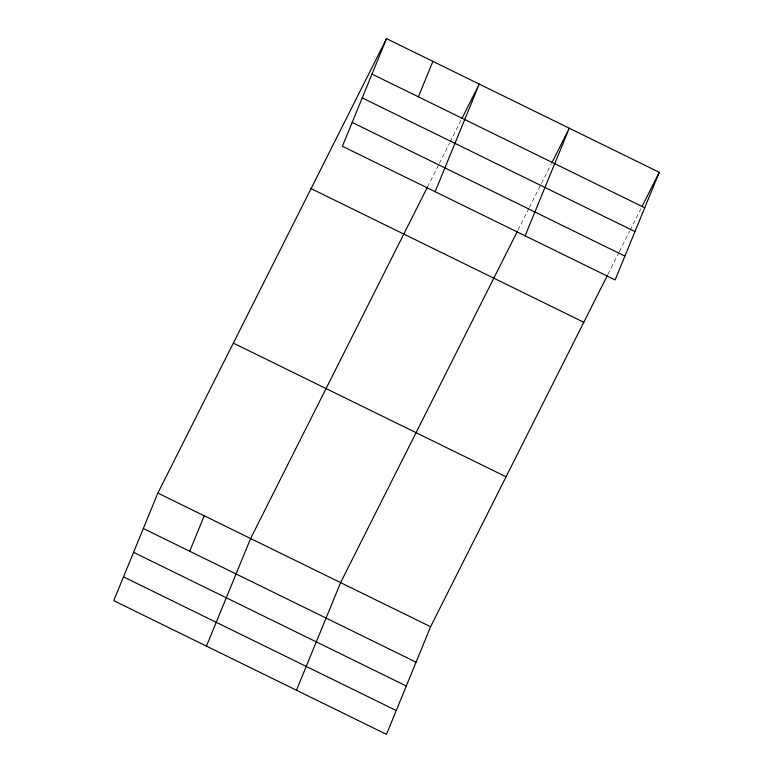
<?xml version="1.0" encoding="UTF-8"?>
<svg xmlns="http://www.w3.org/2000/svg" width="773" height="773" viewBox="0 0 773 773"><rect width="100%" height="100%" fill="white"/><g stroke="black" fill="none" stroke-linecap="round" stroke-linejoin="round"><path stroke-width="0.58" stroke-dasharray="3.87 2.9" d="M427.517 186.931L438.832 164.436M439.373 163.364L449.615 143.015M450.157 141.942L461.471 119.448M518.055 229.968L528.838 208.546M529.379 207.473L551.478 163.557M608.061 274.077L618.844 252.655M619.376 251.583L629.618 231.233M630.159 230.161L641.474 207.666"/><path stroke-width="1.16" d="M386.529 38.65L342.4 146.261L615.134 279.932L659.263 172.321L386.529 38.65L157.866 493.068L113.737 600.679L386.471 734.35L430.6 626.739L607.52 275.149M189.694 551.236L204.236 515.794M418.357 96.818L432.899 61.376M206.468 646.122L250.597 538.52L427.517 186.931M435.131 191.704L479.26 84.102L462.012 118.375M296.465 690.241L340.603 582.629L517.524 231.04M525.128 235.813L569.266 128.212L552.019 162.485M642.015 206.594L659.263 172.321M371.997 74.092L644.73 207.763M362.228 97.91L634.962 231.581M352.169 122.443L624.903 256.114M311.075 188.612L583.808 322.283M233.33 343.115L506.064 476.786M157.866 493.068L430.6 626.739M143.334 528.51L416.067 662.181M133.565 552.328L406.298 685.999M123.506 576.861L396.24 710.532"/></g></svg>
